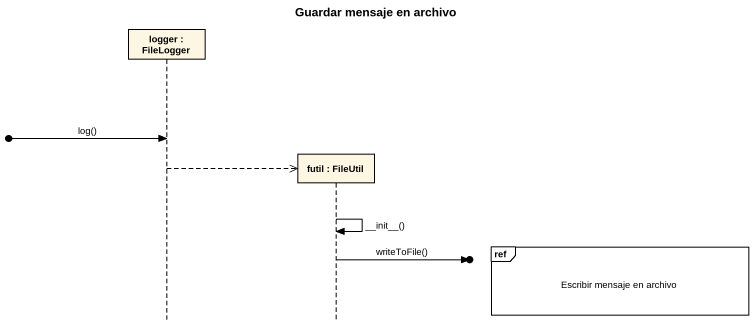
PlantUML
@startuml
title Guardar mensaje en archivo
hide footbox
participant "logger : FileLogger" as logger
participant "futil : FileUtil" as futil

[o-> logger : log()
logger -->> futil **
futil -> futil : ~__init~__()
ref over futil : Escribir mensaje en archivo
futil ->o] : writeToFile()
@enduml
